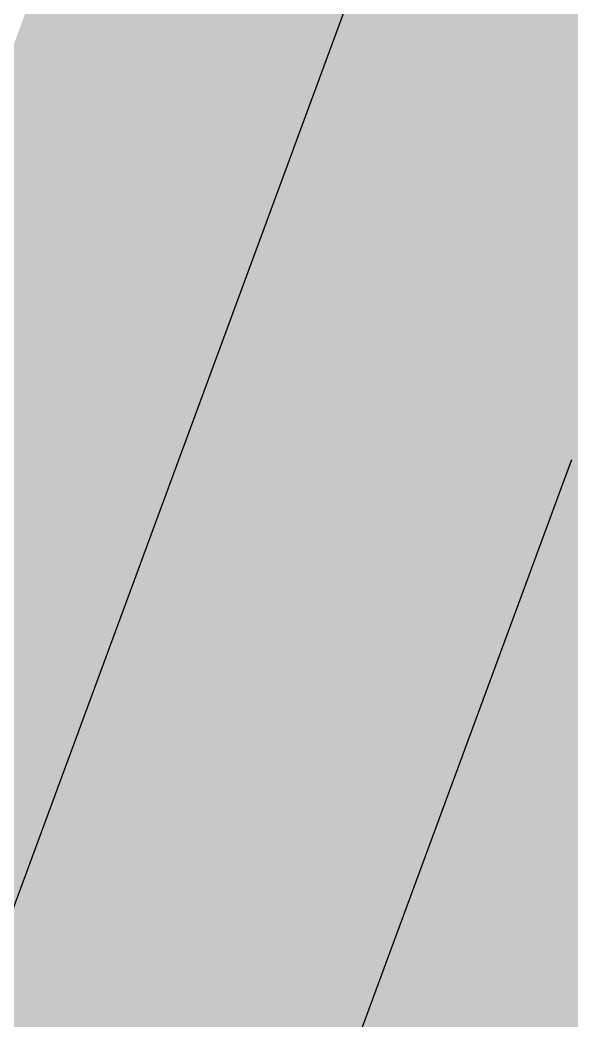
# Model space of a CAD drawing. Header units: metres. Extents: x 546056 to 547654, y 9072317 to 9075555.
# Drawn here: x 546445.9 to 546513.3, y 9072836.9 to 9072959.2 of the extents above; entities that cross this region are included whole.
import ezdxf

# ---------------------------------------------------------------- set-up
doc = ezdxf.new("R2010")
doc.units = ezdxf.units.M
doc.layers.get('0').update_dxf_attribs({"color": 130})
doc.layers.add('000 COLINDANTE', color=8, linetype='Continuous')

msp = doc.modelspace()

# ---------------------------------------------------------------- hatches: boundary and pattern name
at = {"true_color": 0xbdeeff, "transparency": 33554559}
h = msp.add_hatch(color=254, dxfattribs=at)
h.dxf.hatch_style = 1
h.paths.add_polyline_path([(547349.3, 9074052.99), (547347.59, 9074107.75), (547335.9, 9074188.46), (547321.31, 9074245.17), (547392.34, 9074835.03), (547386.14, 9074925.07), (547416.57, 9075031.22), (547427.05, 9075045.78), (547416.93, 9075067.03), (547415.18, 9075076.21), (547429.51, 9075118.23), (547422.26, 9075124.53), (547421.14, 9075147.77), (547434.77, 9075162.43), (547439.89, 9075179.38), (547443.64, 9075197.78), (547462.71, 9075245.98), (547577.46, 9075370.75), (547399.73, 9075531.63), (547385.41, 9075513.8), (547357.77, 9075439.43), (547355.99, 9075440.1), (546239.78, 9072396.33), (546249.8, 9072358.35), (546734.39, 9072481.83), (546808.97, 9072697.79), (546816.43, 9072719.67), (546868.02, 9072857.11), (546870.42, 9072863.77), (547105.84, 9072927.93), (547071.26, 9073050.57), (547073.1, 9073080.4), (547077.07, 9073179.84), (547032.15, 9073499.03), (547079.36, 9073627.77), (547075.7, 9073729.58), (547086.01, 9073756.98), (547074.43, 9073809.59), (547233.46, 9073846.21), (547328.77, 9073908.99)])

# ---------------------------------------------------------------- linework, layer by layer
at = {"layer": '000 COLINDANTE'}
for points in [[(547386.2, 9075400.83), (546347.32, 9072585.95)], [(546424.21, 9072664.1), (546513.31, 9072905.47)]]:
    msp.add_lwpolyline(points, dxfattribs=at)

doc.saveas('drawing.dxf')
